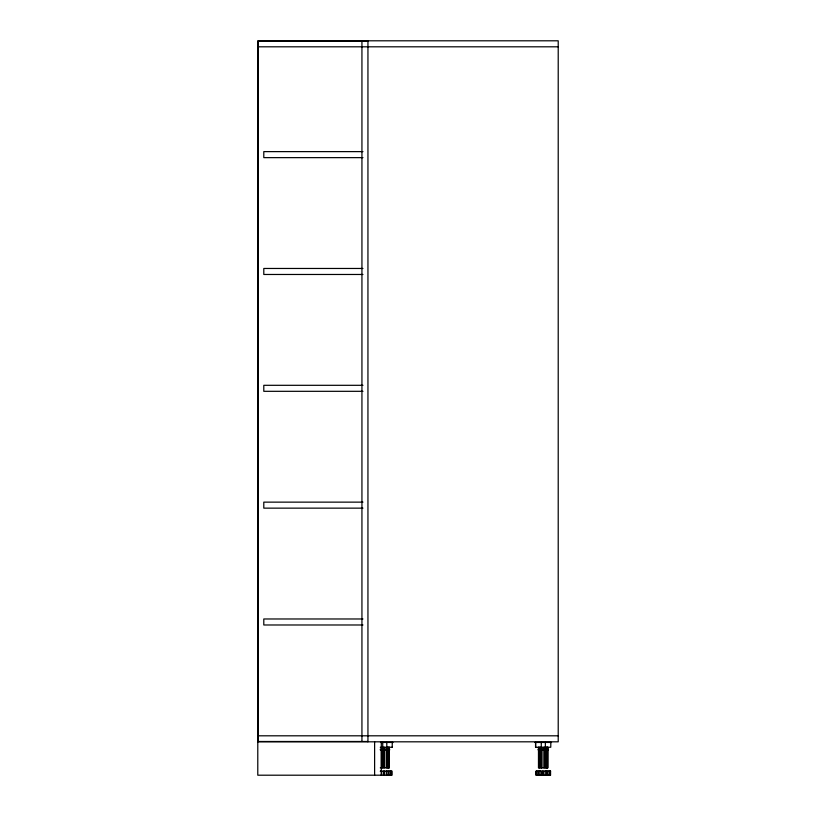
<?xml version="1.0" encoding="UTF-8"?>
<svg xmlns="http://www.w3.org/2000/svg" width="816" height="816" viewBox="0 0 816 816"><rect width="100%" height="100%" fill="white"/><g stroke="black" fill="none" stroke-linecap="round" stroke-linejoin="round"><path stroke-width="1.22" d="M367.945 41.137L258.111 41.137L258.111 741.489L367.945 741.489M257.785 46.808L558.215 46.808M362.967 151.623L263.792 151.623L263.792 157.641L362.967 157.641M362.967 268.464L263.792 268.464L263.792 274.472L362.967 274.472M362.967 385.305L263.792 385.305L263.792 391.313L362.967 391.313M362.967 502.136L263.792 502.136L263.792 508.144L362.967 508.144M362.967 618.977L263.792 618.977L263.792 624.985L362.967 624.985M257.785 735.808L558.215 735.808M257.785 741.815L558.215 741.815L558.215 40.8L257.785 40.8L257.785 775.2L392.006 775.2L392.006 771.049L380.378 771.049M380.46 742.458L392.975 742.458M534.847 742.458L551.545 742.458M380.266 747.252L392.272 747.252M380.266 749.292L389.66 749.292M538.162 749.292L548.23 749.292M380.266 749.935L389.66 749.935M538.162 749.935L548.23 749.935M380.266 767.856L389.354 767.856L389.354 747.252M380.378 771.365L381.725 771.365M384.856 771.365L383.408 771.365L383.408 775.2M386.845 771.365L391.517 771.365L391.517 775.2M536.326 771.365L536.326 775.2L536.214 771.365L540.284 771.365M545.414 771.365L550.076 771.365L550.076 775.2M550.841 742.458L550.759 747.252L535.551 747.252L535.551 742.458M549.719 771.365L549.719 775.2M549.27 771.049L549.27 775.2M547.924 747.252L547.924 767.856L538.468 767.856L538.468 747.252M547.709 771.365L547.709 775.2M547.607 747.252L547.556 767.856M547.301 747.252L547.301 767.856M546.679 771.365L546.679 775.2M546.536 747.252L546.536 767.856M546.445 771.365L546.445 775.2M546.271 747.252L546.271 767.856M545.343 742.458L545.384 747.252M545.006 747.252L545.006 767.856M545.119 771.049L545.119 775.2M544.945 747.252L544.945 767.856M543.415 775.2L543.415 771.365L541.977 771.365L541.977 775.2M543.14 747.252L543.14 767.856M543.232 771.365L543.232 775.2M542.161 771.365L542.161 775.2M541.559 747.252L541.559 767.856M541.385 767.856L541.273 742.458M540.029 747.252L540.029 767.856M540.151 770.957L540.08 775.2M539.855 747.252L539.855 767.856M538.835 747.252L538.835 767.856M538.733 771.365L538.733 775.2M537.836 771.365L537.836 775.2M536.489 771.049L536.489 775.2M535.633 742.458L535.633 747.252M392.272 742.458L392.2 747.252M391.15 771.365L391.15 775.2M390.701 771.049L390.701 775.2M389.15 771.365L389.15 775.2M388.997 747.252L388.997 767.856M388.732 747.252L388.732 767.856M388.11 771.365L388.11 775.2M387.977 747.252L387.977 767.856M387.712 747.252L387.712 767.856M386.784 742.458L386.825 747.252M386.56 771.049L386.56 775.2M386.376 747.252L386.437 767.856M384.662 771.365L384.662 775.2M384.571 747.252L384.632 767.856M383.602 771.365L383.602 775.2M383 747.252L383 767.856M382.826 747.252L382.826 767.856M382.745 742.458L382.714 747.252M381.47 747.252L381.47 767.856M381.511 771.049L381.511 775.2M381.296 741.815L381.296 775.2M374.615 741.815L374.615 775.2M367.945 40.8L367.945 741.815M361.937 41.137L361.937 741.489M550.565 771.049L536.041 771.049L536.041 775.2L550.565 775.2L550.565 771.049"/></g></svg>
